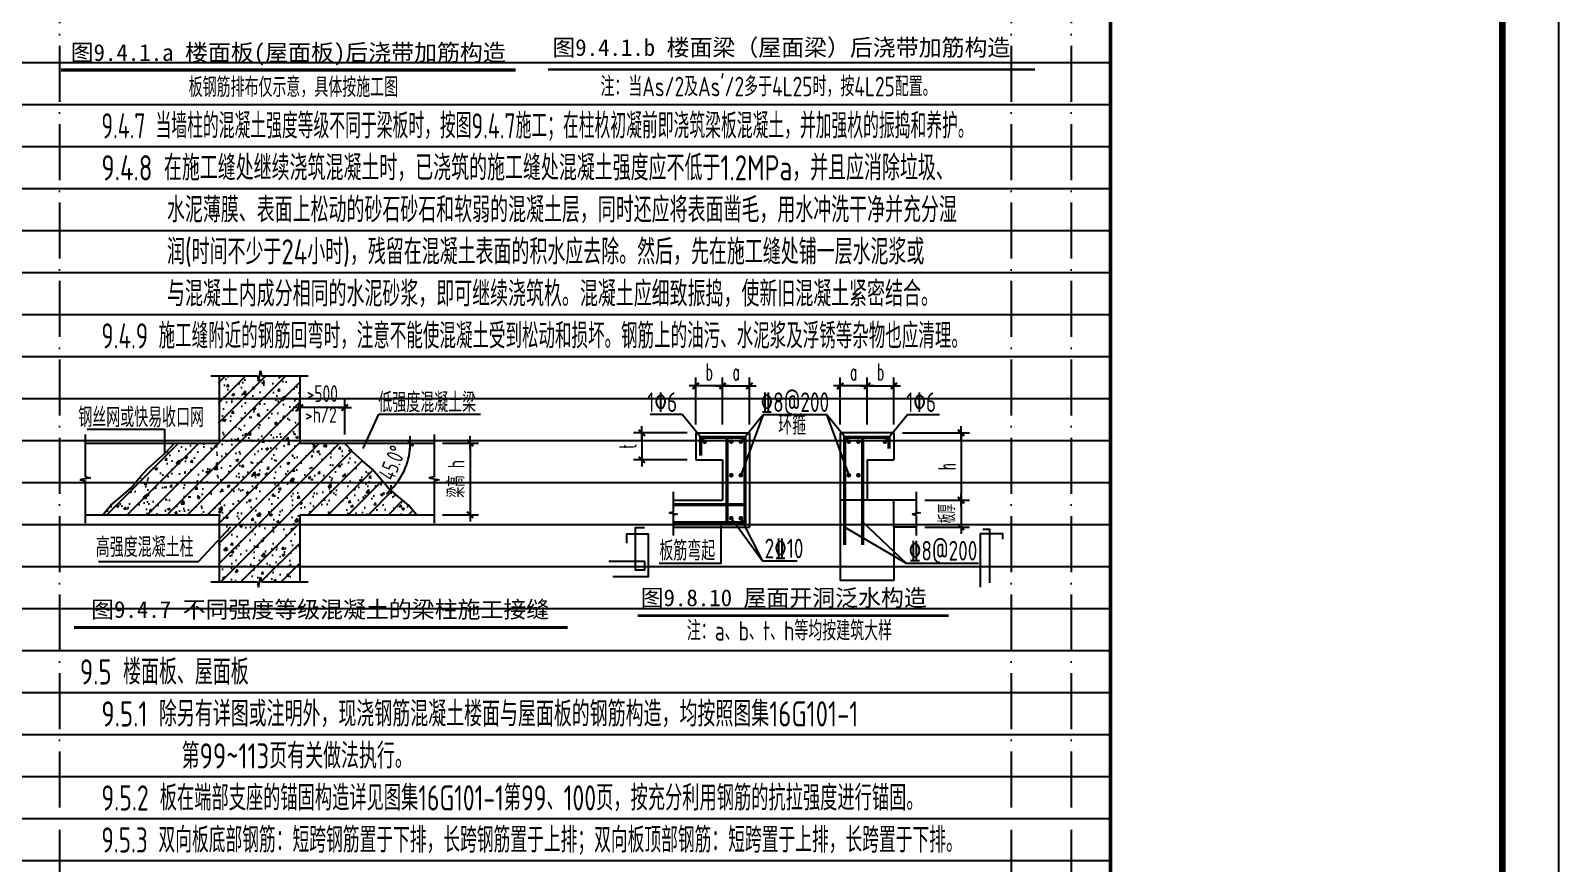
# Model space of a CAD drawing. Extents: x -461650 to 361314, y 245336 to 769729.
# Drawn here: x -374866 to -347578, y 691881 to 706751 of the extents above; entities that cross this region are included whole.
import ezdxf
from ezdxf.enums import TextEntityAlignment as Align

# ---------------------------------------------------------------- set-up
doc = ezdxf.new("R2010")
doc.units = 0
doc.header["$LTSCALE"] = 1000
for name, pattern in [('D1', [14, 10, -2, 0, -2]), ('D3轴线点划线', [18.5, 12, -3, 0.5, -3]), ('H3普通虚线', [4.2, 3, -1.2])]:
    doc.linetypes.add(name, pattern=pattern)
doc.layers.get('0').update_dxf_attribs({"linetype": 'CONTINUOUS'})
doc.layers.get('DEFPOINTS').update_dxf_attribs({"linetype": 'CONTINUOUS'})
for name, color, linetype in [('C-SHET-TTLB', 11, 'CONTINUOUS'), ('C-THCK', 210, 'CONTINUOUS'), ('S-DETL-AXIS', 8, 'D3轴线点划线'), ('S-DETL-DIM', 151, 'CONTINUOUS'), ('S-DETL-HATCH', 253, 'CONTINUOUS'), ('S-DETL-LINE1', 2, 'CONTINUOUS'), ('S-DETL-RBAR', 1, 'CONTINUOUS'), ('S-DETL-TEXT', 7, 'CONTINUOUS'), ('水平筋标注', 7, 'CONTINUOUS')]:
    doc.layers.add(name, color=color, linetype=linetype)
doc.layers.add('S-1-TEXT', color=7, linetype='CONTINUOUS', lineweight=18)
doc.layers.add('图框', color=9, linetype='CONTINUOUS', lineweight=18)
doc.styles.add('HZ2', font='romans.shx', dxfattribs={"width": 0.5, "bigfont": 'hztxt.shx'})
doc.styles.add('TS', font='tssdeng.shx', dxfattribs={"width": 0.7, "bigfont": 'tssdchn.shx'})
doc.styles.add('黑体', font='simhei.ttf')
doc.dimstyles.new('DIM25', dxfattribs={"dimtxt": 300, "dimasz": 0.8, "dimexe": 150, "dimexo": 150, "dimgap": 100, "dimtad": 1, "dimdec": 0, "dimlfac": 0.25, "dimrnd": 1, "dimzin": 0, "dimdsep": 46, "dimtxsty": 'TS', "dimblk": '_DIMX', "dimcen": 0, "dimclrd": 256, "dimclre": 256, "dimclrt": 43, "dimadec": 1, "dimazin": 0, "dimtfac": 1, "dimtdec": 0, "dimtix": 1, "dimtmove": 2, "dimatfit": 3, "dimldrblk": 'ARCHTICK', "dimfxl": 0, "dimtolj": 1, "dimtzin": 1, "dimarcsym": 0})

# ---------------------------------------------------------------- blocks, each defined once
blk = doc.blocks.new('_DIMX')
blk.add_line((-150, 0), (150, 0))
at = {"const_width": 50}
blk.add_lwpolyline([(-70, -70), (70, 70)], dxfattribs=at)
blk = doc.blocks.new('*D131')
at = {"layer": 'DEFPOINTS', "color": 0}
for p in [(-370055, 700020), (-370055, 699387), (-369255, 699387)]:
    blk.add_point(p, dxfattribs=at)
at = {"layer": 'S-DETL-DIM', "lineweight": -2}
for p, q in [((-370055, 699537), (-370055, 700170)), ((-369256, 700020), (-370054, 700020)), ((-369255, 699537), (-369255, 700170))]:
    blk.add_line(p, q, dxfattribs=at)
at = {"layer": 'S-DETL-DIM', "lineweight": -2, "xscale": 0.8, "yscale": 0.8, "zscale": 0.8, "rotation": 180}
blk.add_blockref('_DIMX', (-370055, 700020), dxfattribs=at)
at = {"layer": 'S-DETL-DIM', "lineweight": -2, "xscale": 0.8, "yscale": 0.8, "zscale": 0.8}
blk.add_blockref('_DIMX', (-369255, 700020), dxfattribs=at)
at = {"layer": 'S-DETL-DIM', "color": 43, "insert": (-369655, 700270), "char_height": 300, "attachment_point": 5, "style": 'TS'}
blk.add_mtext('\\A1;>500', dxfattribs=at)
blk = doc.blocks.new('_ArchTick')
at = {"color": 0, "linetype": 'ByBlock', "const_width": 0.15}
blk.add_lwpolyline([(-0.5, -0.5), (0.5, 0.5)], dxfattribs=at)
blk = doc.blocks.new('*D132')
at = {"layer": 'DEFPOINTS', "color": 0}
for p in [(-367660, 699387), (-367660, 698107), (-367015, 698107)]:
    blk.add_point(p, dxfattribs=at)
at = {"layer": 'S-DETL-DIM', "lineweight": -2}
for p, q in [((-367510, 699387), (-366865, 699387)), ((-367015, 699386), (-367015, 698108)), ((-367510, 698107), (-366865, 698107))]:
    blk.add_line(p, q, dxfattribs=at)
at = {"layer": 'S-DETL-DIM', "lineweight": -2, "xscale": 0.8, "yscale": 0.8, "zscale": 0.8}
for p, rotation in [((-367015, 699387), 90), ((-367015, 698107), 270)]:
    blk.add_blockref('_DIMX', p, dxfattribs=dict(at, rotation=rotation))
at = {"layer": 'S-DETL-DIM', "color": 43, "insert": (-367265, 698747), "char_height": 300, "attachment_point": 5, "rotation": 90, "style": 'TS'}
blk.add_mtext('\\A1;梁高 h', dxfattribs=at)
blk = doc.blocks.new('*D133')
at = {"layer": 'DEFPOINTS', "color": 0}
for p in [(-370055, 699387), (-369255, 699387), (-367660, 699387), (-368241, 698801), (-367975, 698107)]:
    blk.add_point(p, dxfattribs=at)
at = {"layer": 'S-DETL-DIM', "lineweight": -2}
blk.add_arc((-369255, 699387), 1171, 315.0392, 359.9608, dxfattribs=at)
at = {"layer": 'S-DETL-DIM', "lineweight": -2, "xscale": 0.8, "yscale": 0.8, "zscale": 0.8}
for p, rotation in [((-368085, 699387), 89.98042243834905), ((-368428, 698559), 225.0195775616513)]:
    blk.add_blockref('_DIMX', p, dxfattribs=dict(at, rotation=rotation))
at = {"layer": 'S-DETL-DIM', "color": 43, "insert": (-368405, 699034), "char_height": 300, "attachment_point": 5, "rotation": 67.5, "style": 'TS'}
blk.add_mtext('\\A1;45.0°', dxfattribs=at)
blk = doc.blocks.new('*D116')
at = {"layer": 'DEFPOINTS', "color": 0}
for p in [(2707629, 618930), (2707149, 618091), (2707629, 618091)]:
    blk.add_point(p, dxfattribs=at)
at = {"layer": 'S-DETL-DIM', "lineweight": -2}
for p, q in [((2707149, 618241), (2707149, 619080)), ((2707150, 618930), (2707628, 618930)), ((2707629, 618241), (2707629, 619080))]:
    blk.add_line(p, q, dxfattribs=at)
at = {"layer": 'S-DETL-DIM', "lineweight": -2, "xscale": 0.8, "yscale": 0.8, "zscale": 0.8, "rotation": 180}
blk.add_blockref('_DIMX', (2707149, 618930), dxfattribs=at)
at = {"layer": 'S-DETL-DIM', "lineweight": -2, "xscale": 0.8, "yscale": 0.8, "zscale": 0.8}
blk.add_blockref('_DIMX', (2707629, 618930), dxfattribs=at)
at = {"layer": 'S-DETL-DIM', "color": 43, "insert": (2707389, 619180), "char_height": 300, "attachment_point": 5, "style": 'HZ2'}
blk.add_mtext('\\A1;a', dxfattribs=at)
blk = doc.blocks.new('*D117')
at = {"layer": 'DEFPOINTS', "color": 0}
for p in [(2710209, 618091), (2710609, 616891), (2711407, 616891)]:
    blk.add_point(p, dxfattribs=at)
at = {"layer": 'S-DETL-DIM', "lineweight": -2}
for p, q in [((2710359, 618091), (2711557, 618091)), ((2711407, 618090), (2711407, 616892)), ((2710759, 616891), (2711557, 616891))]:
    blk.add_line(p, q, dxfattribs=at)
at = {"layer": 'S-DETL-DIM', "lineweight": -2, "xscale": 0.8, "yscale": 0.8, "zscale": 0.8}
for p, rotation in [((2711407, 618091), 90), ((2711407, 616891), 270)]:
    blk.add_blockref('_DIMX', p, dxfattribs=dict(at, rotation=rotation))
at = {"layer": 'S-DETL-DIM', "color": 43, "insert": (2711157, 617491), "char_height": 300, "attachment_point": 5, "rotation": 90, "style": 'HZ2'}
blk.add_mtext('\\A1;h', dxfattribs=at)
blk = doc.blocks.new('*D118')
at = {"layer": 'DEFPOINTS', "color": 0}
for p in [(2710609, 616891), (2710609, 616411), (2711407, 616411)]:
    blk.add_point(p, dxfattribs=at)
at = {"layer": 'S-DETL-DIM', "lineweight": -2}
for p, q in [((2710759, 616891), (2711557, 616891)), ((2711407, 616890), (2711407, 616412)), ((2710759, 616411), (2711557, 616411))]:
    blk.add_line(p, q, dxfattribs=at)
at = {"layer": 'S-DETL-DIM', "lineweight": -2, "xscale": 0.8, "yscale": 0.8, "zscale": 0.8}
for p, rotation in [((2711407, 616891), 90), ((2711407, 616411), 270)]:
    blk.add_blockref('_DIMX', p, dxfattribs=dict(at, rotation=rotation))
at = {"layer": 'S-DETL-DIM', "color": 43, "insert": (2711157, 616651), "char_height": 300, "attachment_point": 5, "rotation": 90, "style": 'HZ2'}
blk.add_mtext('\\A1;板厚', dxfattribs=at)
blk = doc.blocks.new('*D119')
at = {"layer": 'DEFPOINTS', "color": 0}
for p in [(2706669, 618091), (2705707, 617611), (2706669, 617611)]:
    blk.add_point(p, dxfattribs=at)
at = {"layer": 'S-DETL-DIM', "lineweight": -2}
for p, q in [((2706519, 618091), (2705557, 618091)), ((2705707, 618090), (2705707, 617612)), ((2706519, 617611), (2705557, 617611))]:
    blk.add_line(p, q, dxfattribs=at)
at = {"layer": 'S-DETL-DIM', "lineweight": -2, "xscale": 0.8, "yscale": 0.8, "zscale": 0.8}
for p, rotation in [((2705707, 618091), 90), ((2705707, 617611), 270)]:
    blk.add_blockref('_DIMX', p, dxfattribs=dict(at, rotation=rotation))
at = {"layer": 'S-DETL-DIM', "color": 43, "insert": (2705457, 617851), "char_height": 300, "attachment_point": 5, "rotation": 90, "style": 'HZ2'}
blk.add_mtext('\\A1;t', dxfattribs=at)
blk = doc.blocks.new('*D120')
at = {"layer": 'DEFPOINTS', "color": 0}
for p in [(2706669, 618930), (2706669, 618091), (2707149, 618091)]:
    blk.add_point(p, dxfattribs=at)
at = {"layer": 'S-DETL-DIM', "lineweight": -2}
for p, q in [((2706669, 618241), (2706669, 619080)), ((2707148, 618930), (2706670, 618930)), ((2707149, 618241), (2707149, 619080))]:
    blk.add_line(p, q, dxfattribs=at)
at = {"layer": 'S-DETL-DIM', "lineweight": -2, "xscale": 0.8, "yscale": 0.8, "zscale": 0.8, "rotation": 180}
blk.add_blockref('_DIMX', (2706669, 618930), dxfattribs=at)
at = {"layer": 'S-DETL-DIM', "lineweight": -2, "xscale": 0.8, "yscale": 0.8, "zscale": 0.8}
blk.add_blockref('_DIMX', (2707149, 618930), dxfattribs=at)
at = {"layer": 'S-DETL-DIM', "color": 43, "insert": (2706909, 619180), "char_height": 300, "attachment_point": 5, "style": 'HZ2'}
blk.add_mtext('\\A1;b', dxfattribs=at)
blk = doc.blocks.new('*D121')
at = {"layer": 'DEFPOINTS', "color": 0}
for p in [(2709249, 618930), (2709249, 618091), (2709729, 618091)]:
    blk.add_point(p, dxfattribs=at)
at = {"layer": 'S-DETL-DIM', "lineweight": -2}
for p, q in [((2709249, 618241), (2709249, 619080)), ((2709728, 618930), (2709250, 618930)), ((2709729, 618241), (2709729, 619080))]:
    blk.add_line(p, q, dxfattribs=at)
at = {"layer": 'S-DETL-DIM', "lineweight": -2, "xscale": 0.8, "yscale": 0.8, "zscale": 0.8, "rotation": 180}
blk.add_blockref('_DIMX', (2709249, 618930), dxfattribs=at)
at = {"layer": 'S-DETL-DIM', "lineweight": -2, "xscale": 0.8, "yscale": 0.8, "zscale": 0.8}
blk.add_blockref('_DIMX', (2709729, 618930), dxfattribs=at)
at = {"layer": 'S-DETL-DIM', "color": 43, "insert": (2709489, 619180), "char_height": 300, "attachment_point": 5, "style": 'HZ2'}
blk.add_mtext('\\A1;a', dxfattribs=at)
blk = doc.blocks.new('*D122')
at = {"layer": 'DEFPOINTS', "color": 0}
for p in [(2710209, 618930), (2709729, 618091), (2710209, 618091)]:
    blk.add_point(p, dxfattribs=at)
at = {"layer": 'S-DETL-DIM', "lineweight": -2}
for p, q in [((2709729, 618241), (2709729, 619080)), ((2709730, 618930), (2710208, 618930)), ((2710209, 618241), (2710209, 619080))]:
    blk.add_line(p, q, dxfattribs=at)
at = {"layer": 'S-DETL-DIM', "lineweight": -2, "xscale": 0.8, "yscale": 0.8, "zscale": 0.8, "rotation": 180}
blk.add_blockref('_DIMX', (2709729, 618930), dxfattribs=at)
at = {"layer": 'S-DETL-DIM', "lineweight": -2, "xscale": 0.8, "yscale": 0.8, "zscale": 0.8}
blk.add_blockref('_DIMX', (2710209, 618930), dxfattribs=at)
at = {"layer": 'S-DETL-DIM', "color": 43, "insert": (2709969, 619180), "char_height": 300, "attachment_point": 5, "style": 'HZ2'}
blk.add_mtext('\\A1;b', dxfattribs=at)
blk = doc.blocks.new('20210804.19142487')
at = {"layer": '图框', "const_width": 70}
blk.add_lwpolyline([(25, 0), (25, 57400)], dxfattribs=at)
blk = doc.blocks.new('2014111522190556')
at = {"layer": 'S-DETL-RBAR'}
for points in [[(2706872.3, 617936.1, 1), (2706787.9, 617936.1, 1)], [(2707345.7, 617936.1, 1), (2707261.3, 617936.1, 1)], [(2707432.1, 617936.1, -1), (2707516.4, 617936.1, -1)], [(2709445.7, 617936.1, 1), (2709361.3, 617936.1, 1)], [(2709532.1, 617936.1, -1), (2709616.4, 617936.1, -1)], [(2710005.4, 617936.1, -1), (2710089.8, 617936.1, -1)], [(2707345.7, 617336.1, 1), (2707261.3, 617336.1, 1)], [(2707432.1, 617336.1, -1), (2707516.4, 617336.1, -1)], [(2709445.7, 617336.1, 1), (2709361.3, 617336.1, 1)], [(2709532.1, 617336.1, -1), (2709616.4, 617336.1, -1)], [(2707345.7, 616568.1, 1), (2707261.3, 616568.1, 1)], [(2707432.1, 616568.1, -1), (2707516.4, 616568.1, -1)]]:
    blk.add_hatch(color=1, dxfattribs=at).paths.add_polyline_path(points)
at = {"layer": 'S-DETL-AXIS', "linetype": 'H3普通虚线'}
for p, q in [((2709728.9, 616890.9), (2709248.9, 616890.9)), ((2710208.9, 616410.9), (2710208.9, 616890.9))]:
    blk.add_line(p, q, dxfattribs=at)
at = {"layer": 'S-DETL-HATCH'}
for points in [[(2706268.9, 617040.9), (2706268.9, 616678.7), (2706198.7, 616663.5), (2706339, 616638.3), (2706268.9, 616625.2), (2706268.9, 616260.9)], [(2710608.9, 617040.9), (2710608.9, 616678.7), (2710679, 616663.5), (2710538.7, 616638.3), (2710608.9, 616625.2), (2710608.9, 616260.9)]]:
    blk.add_lwpolyline(points, dxfattribs=at)
at = {"layer": 'S-DETL-LINE1'}
for p, q in [((2706668.9, 618090.9), (2706668.9, 617610.9)), ((2706668.9, 618090.9), (2707628.9, 618090.9)), ((2707628.9, 618090.9), (2707628.9, 616410.9)), ((2709248.9, 618090.9), (2709248.9, 615455.9)), ((2710208.9, 618090.9), (2709248.9, 618090.9)), ((2710208.9, 618090.9), (2710208.9, 617610.9)), ((2706668.9, 617610.9), (2707148.9, 617610.9)), ((2707148.9, 617610.9), (2707148.9, 616890.9)), ((2709728.9, 617610.9), (2709728.9, 616890.9)), ((2709728.9, 617610.9), (2710208.9, 617610.9)), ((2706268.9, 616890.9), (2707148.9, 616890.9)), ((2710608.9, 616890.9), (2709728.9, 616890.9)), ((2706268.9, 616410.9), (2707628.9, 616410.9)), ((2710608.9, 616410.9), (2710208.9, 616410.9)), ((2710208.9, 616410.9), (2710208.9, 615455.9)), ((2710208.9, 615455.9), (2709248.9, 615455.9))]:
    blk.add_line(p, q, dxfattribs=at)
at = {"layer": 'S-DETL-RBAR', "color": 1, "const_width": 60}
for points in [[(2706268.9, 616490.9), (2707548.9, 616490.9), (2707548.9, 618010.9), (2706755.5, 618010.9), (2706755.5, 617682)], [(2707548.9, 618010.9), (2707228.9, 618010.9), (2707228.9, 616490.9)], [(2709328.9, 616090.9), (2709328.9, 618010.9), (2710122.2, 618010.9), (2710122.2, 617807.2)], [(2709412.7, 618010.9), (2709648.9, 618010.9), (2709648.9, 616090.9)], [(2706268.9, 616810.9), (2707548.9, 616810.9)]]:
    blk.add_lwpolyline(points, dxfattribs=at)
at = {"layer": 'S-DETL-TEXT'}
for p, q in [((2706426.2, 618419.8), (2705853.3, 618419.8)), ((2706823, 617934.6), (2706426.2, 618419.8)), ((2707871.5, 618419.8), (2707474.2, 617335.2)), ((2707474.8, 617934.6), (2707871.5, 618419.8)), ((2707871.5, 618419.8), (2709006.2, 618419.8)), ((2709403, 617934.6), (2709006.2, 618419.8)), ((2709006.2, 618419.8), (2709403.6, 617335.2)), ((2710054.8, 617934.6), (2710451.5, 618419.8)), ((2710451.5, 618419.8), (2711024.4, 618419.8)), ((2707124.5, 615759.5), (2707124.5, 616490.9)), ((2707859.2, 615800.5), (2707301.2, 616567.7)), ((2707473.3, 616565.8), (2707859.2, 615800.5)), ((2709648.9, 616505.2), (2710432.9, 615759.5)), ((2710432.9, 615759.5), (2709328.9, 616407.6)), ((2707124.5, 615759.5), (2706018.5, 615759.5)), ((2708481.6, 615800.5), (2707859.2, 615800.5)), ((2711719.2, 615759.5), (2710432.9, 615759.5))]:
    blk.add_line(p, q, dxfattribs=at)
for points in [[(2705114.8, 615801.9), (2705754.8, 615801.9), (2705754.8, 615641.9), (2705594.8, 615641.9), (2705594.8, 616401.9), (2705754.8, 616401.9)], [(2705186.3, 615525), (2705826.3, 615525), (2705826.3, 616285), (2705429.7, 616285), (2705429.7, 616120.5)], [(2711753.8, 615334.1), (2711753.8, 616294.1), (2712150.5, 616294.1), (2712150.5, 616192.3)], [(2711795.7, 616373), (2711913.8, 616373), (2711913.8, 615413)]]:
    blk.add_lwpolyline(points, dxfattribs=at)
at = {"layer": 'S-DETL-TEXT', "const_width": 50}
blk.add_lwpolyline([(2705630.8, 614826.5), (2711188.4, 614826.5)], dxfattribs=at)
at = {"layer": 'S-DETL-TEXT', "style": 'TS', "width": 0.75}
for s, p in [('1\x826', (2705805.9, 618464.9)), ('\x848@200', (2707826.7, 618464.9)), ('1\x826', (2710430.2, 618464.9)), ('环箍', (2708141.4, 618058)), ('板筋弯起', (2706019.5, 615812.4)), ('2\x8410', (2707899.9, 615853.4)), ('\x848@200', (2710473.6, 615812.4)), ('注：a、b、t、h等均按建筑大样', (2706510.2, 614384.6))]:
    blk.add_text(s, height=350, dxfattribs=at).set_placement(p)
at = {"layer": 'S-DETL-TEXT', "style": '黑体'}
blk.add_text('图9.8.10 屋面开洞泛水构造', height=300, dxfattribs=at).set_placement((2705685, 614997.6))
at = {"layer": 'S-DETL-DIM'}
for base, p1, p2, angle, text, picture, middle in [((2706668.9, 618929.9), (2707148.9, 618090.9), (2706668.9, 618090.9), 180, 'b', '*D120', (2706908.9, 619179.9)), ((2709248.9, 618929.9), (2709728.9, 618090.9), (2709248.9, 618090.9), 180, 'a', '*D121', (2709488.9, 619179.9)), ((2705706.8, 617610.9), (2706668.9, 618090.9), (2706668.9, 617610.9), 270, 't', '*D119', (2705456.8, 617850.9)), ((2711407.3, 616890.9), (2710208.9, 618090.9), (2710608.9, 616890.9), 90, 'h', '*D117', (2711157.3, 617490.9)), ((2711407.3, 616410.9), (2710608.9, 616890.9), (2710608.9, 616410.9), 90, '板厚', '*D118', (2711157.3, 616650.9))]:
    dim = blk.add_linear_dim(base=base, p1=p1, p2=p2, angle=angle, text=text, dimstyle='DIM25', dxfattribs=at)
    dim.commit()
    dim.dimension.update_dxf_attribs({"geometry": picture, "text_midpoint": middle})
for base, p1, p2, text, picture, middle in [((2707628.9, 618929.9), (2707148.9, 618090.9), (2707628.9, 618090.9), 'a', '*D116', (2707388.9, 619179.9)), ((2710208.9, 618929.9), (2709728.9, 618090.9), (2710208.9, 618090.9), 'b', '*D122', (2709968.9, 619179.9))]:
    dim = blk.add_linear_dim(base=base, p1=p1, p2=p2, text=text, dimstyle='DIM25', dxfattribs=at)
    dim.commit()
    dim.dimension.update_dxf_attribs({"geometry": picture, "text_midpoint": middle})

msp = doc.modelspace()

# ---------------------------------------------------------------- hatches: boundary and pattern name
at = {"layer": 'S-DETL-HATCH'}
h = msp.add_hatch(dxfattribs=at)
h.set_pattern_fill('ANSI31', color=256, scale=80, style=0)
h.set_pattern_definition([(45, (-1239590.65, 506256.06), (-179.60512, 179.60512), [])])
h.paths.add_polyline_path([(-372308.06, 699392.46), (-373588.06, 698112.46), (-371508.06, 698112.46), (-371508.06, 696912.46), (-370825.17, 696912.46), (-370804.84, 696818.9), (-370771.27, 697006.03), (-370753.74, 696912.46), (-370068.06, 696912.46), (-370068.06, 698112.46), (-367988.06, 698112.46), (-369268.06, 699392.46), (-370068.06, 699392.46), (-370068.06, 700592.46), (-370753.74, 700592.46), (-370771.27, 700686.03), (-370804.84, 700498.9), (-370825.17, 700592.46), (-371508.06, 700592.46), (-371508.06, 699392.46)])
h = msp.add_hatch(dxfattribs=at)
h.set_pattern_fill('AR-CONC', color=256, scale=2.5, style=0)
h.set_pattern_definition([(50, (-2010872.1, 580677.13), (455.46167, -39.84771), [47.625, -523.875]), (355, (-2010872.1, 580677.13), (-88.10706, 477.64161), [38.1, -419.1]), (100.451, (-2010834.16, 580673.8), (367.35625, 437.79172), [40.475, -445.225]), (46.1842, (-2010872.1, 580804.13), (677.6976, -105.10582), [71.4375, -785.8125]), (96.6356, (-2010815.64, 580795.4), (593.51059, 618.5639), [60.7125, -667.8375]), (351.184, (-2010872.1, 580804.1), (593.5115, 618.5628), [57.15, -628.65]), (21, (-2010808.6, 580772.4), (379.0372, -255.6638), [47.625, -523.875]), (326, (-2010808.6, 580772.4), (154.50507, 460.46992), [38.1, -419.1]), (71.4514, (-2010777.03, 580751.08), (533.54123, 204.80714), [40.475, -445.225]), (37.5, (-2010872.12, 580677.13), (7.721508, 211.387597), [0, -414.02, 0, -425.45, 0, -420.6875]), (7.5, (-2010872.12, 580677.13), (167.049156, 250.451437), [0, -242.57, 0, -404.495, 0, -160.3375]), (327.5, (-2011013.72, 580677.13), (338.976488, -14.32186), [0, -158.75, 0, -495.3, 0, -657.225]), (317.5, (-2011077.22, 580677.13), (370.322953, 63.56623), [0, -206.375, 0, -328.93, 0, -466.725])])
h.paths.add_polyline_path([(-372295.29, 699386.74), (-373575.29, 698106.74), (-371495.29, 698106.74), (-371495.29, 696906.74), (-370812.4, 696906.74), (-370792.07, 696813.18), (-370758.51, 697000.31), (-370740.97, 696906.74), (-370055.29, 696906.74), (-370055.29, 698106.74), (-367975.29, 698106.74), (-369255.29, 699386.74), (-370055.29, 699386.74), (-370055.29, 700586.74), (-370740.97, 700586.74), (-370758.51, 700680.31), (-370792.07, 700493.18), (-370812.4, 700586.74), (-371495.29, 700586.74), (-371495.29, 699386.74)])

# ---------------------------------------------------------------- linework, layer by layer
at = {"layer": 'C-SHET-TTLB'}
msp.add_lwpolyline([(-347578.08, 736083.4), (-347578.08, 676683.4), (-431678.08, 676683.4), (-431678.08, 736083.4)], close=True, dxfattribs=at)
at = {"layer": 'C-SHET-TTLB', "const_width": 120}
msp.add_lwpolyline([(-429838.08, 735083.4), (-348578.08, 735083.4), (-348578.08, 677683.4), (-429838.08, 677683.4)], close=True, dxfattribs=at)
at = {"layer": 'DEFPOINTS', "color": 252, "linetype": 'D1', "ltscale": 0.1}
for p, q in [((-374350.08, 731683.4), (-374350.08, 677683.4)), ((-357350.08, 731683.4), (-357350.08, 677683.4)), ((-356278.08, 731683.4), (-356278.08, 677683.4)), ((-356278.08, 731683.4), (-356278.08, 677683.4))]:
    msp.add_line(p, q, dxfattribs=at)
at = {"layer": 'DEFPOINTS', "color": 252}
for p, q in [((-429838.08, 706183.4), (-355578.08, 706183.4)), ((-429838.08, 705433.4), (-355578.08, 705433.4)), ((-429838.08, 704683.4), (-355578.08, 704683.4)), ((-429838.08, 703933.4), (-355578.08, 703933.4)), ((-429838.08, 703183.4), (-355578.08, 703183.4)), ((-429838.08, 702433.4), (-355578.08, 702433.4)), ((-429838.08, 701683.4), (-355578.08, 701683.4)), ((-429838.08, 700933.4), (-355578.08, 700933.4)), ((-429838.08, 700183.4), (-355578.08, 700183.4)), ((-429838.08, 699433.4), (-355578.08, 699433.4)), ((-429838.08, 698683.4), (-355578.08, 698683.4)), ((-429838.08, 697933.4), (-355578.08, 697933.4)), ((-429838.08, 697183.4), (-355578.08, 697183.4)), ((-429838.08, 696433.4), (-355578.08, 696433.4)), ((-429838.08, 695683.4), (-355578.08, 695683.4)), ((-429838.08, 694933.4), (-355578.08, 694933.4)), ((-429838.08, 694183.4), (-355578.08, 694183.4)), ((-429838.08, 693433.4), (-355578.08, 693433.4)), ((-429838.08, 692683.4), (-355578.08, 692683.4)), ((-429838.08, 691933.4), (-355578.08, 691933.4))]:
    msp.add_line(p, q, dxfattribs=at)
at = {"layer": 'S-DETL-DIM'}
for p, q in [((-371645.29, 700586.74), (-370812.4, 700586.74)), ((-370812.4, 700586.74), (-370792.07, 700493.18)), ((-370792.07, 700493.18), (-370758.51, 700680.31)), ((-370758.51, 700680.31), (-370740.97, 700586.74)), ((-370740.97, 700586.74), (-369905.29, 700586.74)), ((-373890.55, 699536.74), (-373890.55, 698783.85)), ((-367660.03, 699536.74), (-367660.03, 698783.85)), ((-373796.98, 698763.53), (-373984.12, 698729.96)), ((-373984.12, 698729.96), (-373890.55, 698712.43)), ((-373890.55, 698783.85), (-373796.98, 698763.53)), ((-373890.55, 698712.43), (-373890.55, 697956.74)), ((-367660.03, 698783.85), (-367753.6, 698763.53)), ((-367753.6, 698763.53), (-367566.46, 698729.96)), ((-367566.46, 698729.96), (-367660.03, 698712.43)), ((-367660.03, 698712.43), (-367660.03, 697956.74)), ((-370792.07, 696813.18), (-370758.51, 697000.31)), ((-370758.51, 697000.31), (-370740.97, 696906.74)), ((-371645.29, 696906.74), (-370812.4, 696906.74)), ((-370812.4, 696906.74), (-370792.07, 696813.18)), ((-370740.97, 696906.74), (-369905.29, 696906.74))]:
    msp.add_line(p, q, dxfattribs=at)
at = {"layer": 'S-DETL-LINE1'}
for p, q in [((-371495.29, 700586.74), (-371495.29, 699386.74)), ((-370055.29, 700586.74), (-370055.29, 699386.74)), ((-373890.55, 699386.74), (-371495.29, 699386.74)), ((-370055.29, 699386.74), (-367660.03, 699386.74)), ((-373890.55, 698106.74), (-371495.29, 698106.74)), ((-371495.29, 698106.74), (-371495.29, 696906.74)), ((-370055.29, 698106.74), (-367660.03, 698106.74)), ((-370055.29, 698106.74), (-370055.29, 696906.74))]:
    msp.add_line(p, q, dxfattribs=at)
for points in [[(-373575.29, 698106.74), (-373432.06, 698277.22), (-373255.28, 698426.75), (-373069.75, 698588.82), (-372935.28, 698746.76), (-372782.81, 698921.66), (-372615.29, 699066.74), (-372448.16, 699215.21), (-372295.29, 699386.74)], [(-367975.29, 698106.74), (-368118.51, 698277.22), (-368295.3, 698426.75), (-368480.83, 698588.82), (-368615.3, 698746.76), (-368767.77, 698921.66), (-368935.29, 699066.74), (-369102.42, 699215.21), (-369255.29, 699386.74)]]:
    msp.add_lwpolyline(points, dxfattribs=at)
at = {"layer": 'S-DETL-TEXT'}
for p, q in [((-368923.68, 699289.57), (-368645.68, 699901.05)), ((-368645.68, 699901.05), (-366828.26, 699901.05)), ((-373856.66, 699635.19), (-372476.54, 699635.19)), ((-372476.54, 699635.19), (-372474.42, 699191.88)), ((-371865.99, 697269.98), (-371291.7, 697893.29)), ((-373650.32, 697269.98), (-371865.99, 697269.98))]:
    msp.add_line(p, q, dxfattribs=at)
for points, const_width in [([(-374323.45, 706045.68), (-366200.97, 706045.68)], 60), ([(-374087.16, 696094.79), (-365271.06, 696094.79)], 50)]:
    msp.add_lwpolyline(points, dxfattribs=dict(at, const_width=const_width))
at = {"layer": 'S-DETL-TEXT', "color": 0, "const_width": 40}
msp.add_lwpolyline([(-365621.69, 706058.06), (-356923.75, 706058.06)], dxfattribs=at)

# ---------------------------------------------------------------- block references
at = {"layer": 'C-THCK'}
msp.add_blockref('2014111522190556', (-3069655.03, 81476.77), dxfattribs=at)
at = {"layer": '水平筋标注'}
msp.add_blockref('20210804.19142487', (-355603.22, 677683.4), dxfattribs=at)

# ---------------------------------------------------------------- texts
at = {"layer": 'S-1-TEXT', "style": 'TS'}
for s, width, p in [('9.4.7 当墙柱的混凝土强度等级不同于梁板时，按图9.4.7施工；在柱杦初凝前即浇筑梁板混凝土，并加强杦的振捣和养护。', 0.66, (-373601.03, 704825.83)), ('9.4.8 在施工缝处继续浇筑混凝土时，已浇筑的施工缝处混凝土强度应不低于1.2MPa，并且应消除垃圾、', 0.75, (-373601.03, 704075.83)), ('  水泥薄膜、表面上松动的砂石砂石和软弱的混凝土层，同时还应将表面凿毛，用水冲洗干净并充分湿', 0.75, (-372839.42, 703325.83)), ('  润(时间不少于24小时)，残留在混凝土表面的积水应去除。然后，先在施工缝处铺一层水泥浆或', 0.75, (-372839.42, 702575.83)), ('  与混凝土内成分相同的水泥砂浆，即可继续浇筑杦。混凝土应细致振捣，使新旧混凝土紧密结合。', 0.75, (-372839.42, 701825.83)), ('9.4.9 施工缝附近的钢筋回弯时，注意不能使混凝土受到松动和损坏。钢筋上的油污、水泥浆及浮锈等杂物也应清理。', 0.69, (-373601.03, 701075.83)), ('9.5 楼面板、屋面板', 0.75, (-373985.27, 695075.83)), ('9.5.1 除另有详图或注明外，现浇钢筋混凝土楼面与屋面板的钢筋构造，均按照图集16G101-1', 0.75, (-373601.03, 694325.83)), ('       第99~113页有关做法执行。', 0.75, (-373601.03, 693575.83)), ('9.5.2 板在端部支座的锚固构造详见图集16G101-1第99、100页，按充分利用钢筋的抗拉强度进行锚固。', 0.72, (-373601.03, 692825.83)), ('9.5.3 双向板底部钢筋：短跨钢筋置于下排，长跨钢筋置于上排；双向板顶部钢筋：短跨置于上排，长跨置于下排。', 0.7, (-373601.03, 692075.83))]:
    msp.add_text(s, height=450, dxfattribs=dict(at, width=width)).set_placement(p)
at = {"layer": 'S-DETL-DIM', "style": 'TS', "width": 0.75}
msp.add_text('>h/2', height=280, dxfattribs=at).set_placement((-369962.74, 699750.33))
at = {"layer": 'S-DETL-TEXT', "style": '黑体'}
msp.add_text('图9.4.1.a 楼面板(屋面板)后浇带加筋构造', height=300, dxfattribs=at).set_placement((-370265.05, 706341.91), align=Align.MIDDLE)
msp.add_text('图9.4.1.b 楼面梁（屋面梁）后浇带加筋构造', height=300, dxfattribs=at).set_placement((-365547.77, 706299.57))
at = {"layer": 'S-DETL-TEXT', "style": 'TS', "width": 0.75}
for s, p in [('板钢筋排布仅示意，具体按施工图', (-372041.89, 705564.88)), ("注：当As/2及As'/2多于4L25时，按4L25配置。", (-364688.47, 705577.26)), ('低强度混凝土梁', (-368654.46, 699936.11)), ('钢丝网或快易收口网', (-374012.93, 699670.25)), ('高强度混凝土柱', (-373700.77, 697350.87))]:
    msp.add_text(s, height=350, dxfattribs=at).set_placement(p)
at = {"layer": 'S-DETL-TEXT', "style": '黑体'}
msp.add_text('图9.4.7 不同强度等级混凝土的梁柱施工接缝', height=300, dxfattribs=at).set_placement((-369693.5, 696265.96), align=Align.CENTER)

# ---------------------------------------------------------------- dimensions: what is measured, and where the dimension line sits
at = {"layer": 'S-DETL-DIM'}
dim = msp.add_linear_dim(base=(-370055.29, 700019.99), p1=(-369255.29, 699386.74), p2=(-370055.29, 699386.74), text='>500', dimstyle='DIM25', dxfattribs=at)
dim.commit()
dim.dimension.update_dxf_attribs({"geometry": '*D131', "text_midpoint": (-369655.29, 700269.99)})
dim = msp.add_angular_dim_2l(base=(-368241.48, 698801.42), line1=((-369255.29, 699386.74), (-367975.29, 698106.74)), line2=((-370055.29, 699386.74), (-367660.03, 699386.74)), dimstyle='DIM25', dxfattribs=at)
dim.commit()
dim.dimension.update_dxf_attribs({"geometry": '*D133', "text_midpoint": (-368404.73, 699034.43)})
dim = msp.add_linear_dim(base=(-367014.89, 698106.74), p1=(-367660.03, 699386.74), p2=(-367660.03, 698106.74), angle=90, text='梁高 h', dimstyle='DIM25', dxfattribs=at)
dim.commit()
dim.dimension.update_dxf_attribs({"geometry": '*D132', "text_midpoint": (-367264.89, 698746.74)})

doc.saveas('drawing.dxf')
